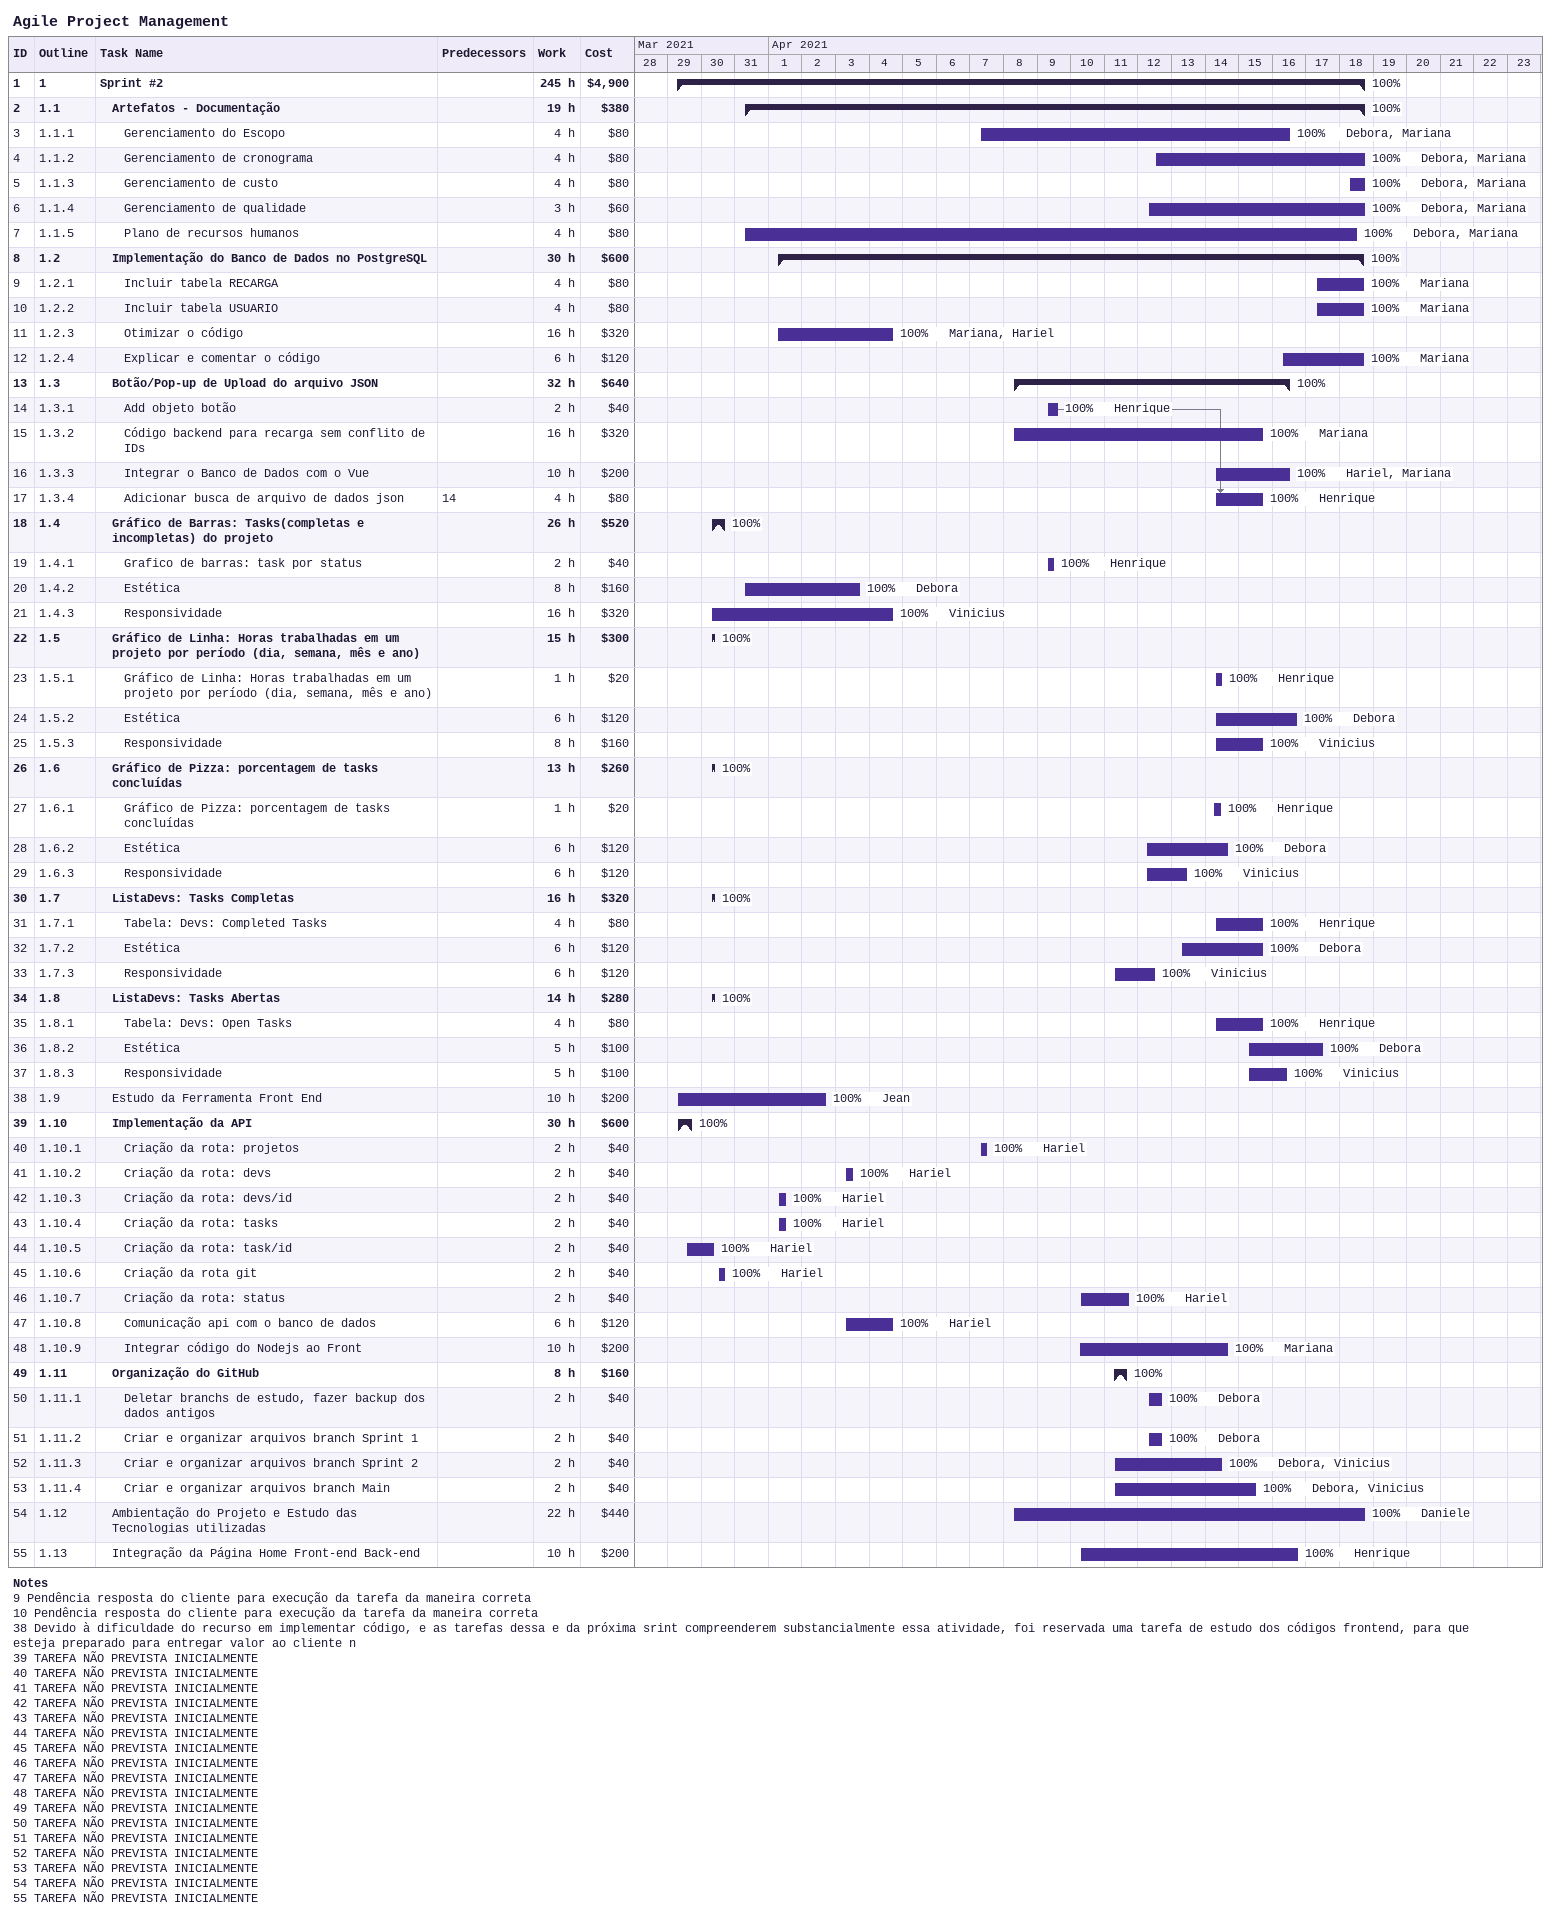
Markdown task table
Agile Project Management

| ID | WBS | Task | Start | Finish | Predecessors | Resources | % complete | Work (h) | Cost ($) |
|---|---|---|---|---|---|---|---|---|---|
| 1 | 1 | **Sprint #2** | 2021-03-29 | 2021-04-18 |  |  | 100 | 245 | 4900 |
| 2 | 1.1 | **Artefatos - Documentação** | 2021-03-31 | 2021-04-18 |  |  | 100 | 19 | 380 |
| 3 | 1.1.1 | Gerenciamento do Escopo | 2021-04-07 | 2021-04-16 |  | Debora, Mariana | 100 | 4 | 80 |
| 4 | 1.1.2 | Gerenciamento de cronograma | 2021-04-12 | 2021-04-18 |  | Debora, Mariana | 100 | 4 | 80 |
| 5 | 1.1.3 | Gerenciamento de custo | 2021-04-18 | 2021-04-18 |  | Debora, Mariana | 100 | 4 | 80 |
| 6 | 1.1.4 | Gerenciamento de qualidade | 2021-04-12 | 2021-04-18 |  | Debora, Mariana | 100 | 3 | 60 |
| 7 | 1.1.5 | Plano de recursos humanos | 2021-03-31 | 2021-04-18 |  | Debora, Mariana | 100 | 4 | 80 |
| 8 | 1.2 | **Implementação do Banco de Dados no PostgreSQL** | 2021-04-01 | 2021-04-18 |  |  | 100 | 30 | 600 |
| 9 | 1.2.1 | Incluir tabela RECARGA | 2021-04-17 | 2021-04-18 |  | Mariana | 100 | 4 | 80 |
| 10 | 1.2.2 | Incluir tabela USUARIO | 2021-04-17 | 2021-04-18 |  | Mariana | 100 | 4 | 80 |
| 11 | 1.2.3 | Otimizar o código | 2021-04-01 | 2021-04-04 |  | Mariana, Hariel | 100 | 16 | 320 |
| 12 | 1.2.4 | Explicar e comentar o código | 2021-04-16 | 2021-04-18 |  | Mariana | 100 | 6 | 120 |
| 13 | 1.3 | **Botão/Pop-up de Upload do arquivo JSON** | 2021-04-08 | 2021-04-16 |  |  | 100 | 32 | 640 |
| 14 | 1.3.1 | Add objeto botão | 2021-04-09 | 2021-04-09 |  | Henrique | 100 | 2 | 40 |
| 15 | 1.3.2 | Código backend para recarga sem conflito de IDs | 2021-04-08 | 2021-04-15 |  | Mariana | 100 | 16 | 320 |
| 16 | 1.3.3 | Integrar o Banco de Dados com o Vue | 2021-04-14 | 2021-04-16 |  | Hariel, Mariana | 100 | 10 | 200 |
| 17 | 1.3.4 | Adicionar busca de arquivo de dados json | 2021-04-14 | 2021-04-15 | 14 | Henrique | 100 | 4 | 80 |
| 18 | 1.4 | **Gráfico de Barras: Tasks(completas e incompletas) do projeto** | 2021-03-30 | 2021-03-30 |  |  | 100 | 26 | 520 |
| 19 | 1.4.1 | Grafico de barras: task por status | 2021-04-09 | 2021-04-09 |  | Henrique | 100 | 2 | 40 |
| 20 | 1.4.2 | Estética | 2021-03-31 | 2021-04-03 |  | Debora | 100 | 8 | 160 |
| 21 | 1.4.3 | Responsividade | 2021-03-30 | 2021-04-04 |  | Vinicius | 100 | 16 | 320 |
| 22 | 1.5 | **Gráfico de Linha: Horas trabalhadas em um projeto por período (dia, semana, mês e ano)** | 2021-03-30 | 2021-03-30 |  |  | 100 | 15 | 300 |
| 23 | 1.5.1 | Gráfico de Linha: Horas trabalhadas em um projeto por período (dia, semana, mês e ano) | 2021-04-14 | 2021-04-14 |  | Henrique | 100 | 1 | 20 |
| 24 | 1.5.2 | Estética | 2021-04-14 | 2021-04-16 |  | Debora | 100 | 6 | 120 |
| 25 | 1.5.3 | Responsividade | 2021-04-14 | 2021-04-15 |  | Vinicius | 100 | 8 | 160 |
| 26 | 1.6 | **Gráfico de Pizza: porcentagem de tasks concluídas** | 2021-03-30 | 2021-03-30 |  |  | 100 | 13 | 260 |
| 27 | 1.6.1 | Gráfico de Pizza: porcentagem de tasks concluídas | 2021-04-14 | 2021-04-14 |  | Henrique | 100 | 1 | 20 |
| 28 | 1.6.2 | Estética | 2021-04-12 | 2021-04-14 |  | Debora | 100 | 6 | 120 |
| 29 | 1.6.3 | Responsividade | 2021-04-12 | 2021-04-13 |  | Vinicius | 100 | 6 | 120 |
| 30 | 1.7 | **ListaDevs: Tasks Completas** | 2021-03-30 | 2021-03-30 |  |  | 100 | 16 | 320 |
| 31 | 1.7.1 | Tabela: Devs: Completed Tasks | 2021-04-14 | 2021-04-15 |  | Henrique | 100 | 4 | 80 |
| 32 | 1.7.2 | Estética | 2021-04-13 | 2021-04-15 |  | Debora | 100 | 6 | 120 |
| 33 | 1.7.3 | Responsividade | 2021-04-11 | 2021-04-12 |  | Vinicius | 100 | 6 | 120 |
| 34 | 1.8 | **ListaDevs: Tasks Abertas** | 2021-03-30 | 2021-03-30 |  |  | 100 | 14 | 280 |
| 35 | 1.8.1 | Tabela: Devs: Open Tasks | 2021-04-14 | 2021-04-15 |  | Henrique | 100 | 4 | 80 |
| 36 | 1.8.2 | Estética | 2021-04-15 | 2021-04-17 |  | Debora | 100 | 5 | 100 |
| 37 | 1.8.3 | Responsividade | 2021-04-15 | 2021-04-16 |  | Vinicius | 100 | 5 | 100 |
| 38 | 1.9 | Estudo da Ferramenta Front End | 2021-03-29 | 2021-04-02 |  | Jean | 100 | 10 | 200 |
| 39 | 1.10 | **Implementação da API** | 2021-03-29 | 2021-03-29 |  |  | 100 | 30 | 600 |
| 40 | 1.10.1 | Criação da rota: projetos | 2021-04-07 | 2021-04-07 |  | Hariel | 100 | 2 | 40 |
| 41 | 1.10.2 | Criação da rota: devs | 2021-04-03 | 2021-04-03 |  | Hariel | 100 | 2 | 40 |
| 42 | 1.10.3 | Criação da rota: devs/id | 2021-04-01 | 2021-04-01 |  | Hariel | 100 | 2 | 40 |
| 43 | 1.10.4 | Criação da rota: tasks | 2021-04-01 | 2021-04-01 |  | Hariel | 100 | 2 | 40 |
| 44 | 1.10.5 | Criação da rota: task/id | 2021-03-29 | 2021-03-30 |  | Hariel | 100 | 2 | 40 |
| 45 | 1.10.6 | Criação da rota git | 2021-03-30 | 2021-03-30 |  | Hariel | 100 | 2 | 40 |
| 46 | 1.10.7 | Criação da rota: status | 2021-04-10 | 2021-04-11 |  | Hariel | 100 | 2 | 40 |
| 47 | 1.10.8 | Comunicação api com o banco de dados | 2021-04-03 | 2021-04-04 |  | Hariel | 100 | 6 | 120 |
| 48 | 1.10.9 | Integrar código do Nodejs ao Front | 2021-04-10 | 2021-04-14 |  | Mariana | 100 | 10 | 200 |
| 49 | 1.11 | **Organização do GitHub** | 2021-04-11 | 2021-04-11 |  |  | 100 | 8 | 160 |
| 50 | 1.11.1 | Deletar branchs de estudo, fazer backup dos dados antigos | 2021-04-12 | 2021-04-12 |  | Debora | 100 | 2 | 40 |
| 51 | 1.11.2 | Criar e organizar arquivos branch Sprint 1 | 2021-04-12 | 2021-04-12 |  | Debora | 100 | 2 | 40 |
| 52 | 1.11.3 | Criar e organizar arquivos branch Sprint 2 | 2021-04-11 | 2021-04-14 |  | Debora, Vinicius | 100 | 2 | 40 |
| 53 | 1.11.4 | Criar e organizar arquivos branch Main | 2021-04-11 | 2021-04-15 |  | Debora, Vinicius | 100 | 2 | 40 |
| 54 | 1.12 | Ambientação do Projeto e Estudo das Tecnologias utilizadas | 2021-04-08 | 2021-04-18 |  | Daniele | 100 | 22 | 440 |
| 55 | 1.13 | Integração da Página Home Front-end Back-end | 2021-04-10 | 2021-04-16 |  | Henrique | 100 | 10 | 200 |

Notes
- 9: Pendência resposta do cliente para execução da tarefa da maneira correta
- 10: Pendência resposta do cliente para execução da tarefa da maneira correta
- 38: Devido à dificuldade do recurso em implementar código, e as tarefas dessa e da próxima srint compreenderem substancialmente essa atividade, foi reservada uma tarefa de estudo dos códigos frontend, para que esteja preparado para entregar valor ao cliente n
- 39: TAREFA NÃO PREVISTA INICIALMENTE
- 40: TAREFA NÃO PREVISTA INICIALMENTE
- 41: TAREFA NÃO PREVISTA INICIALMENTE
- 42: TAREFA NÃO PREVISTA INICIALMENTE
- 43: TAREFA NÃO PREVISTA INICIALMENTE
- 44: TAREFA NÃO PREVISTA INICIALMENTE
- 45: TAREFA NÃO PREVISTA INICIALMENTE
- 46: TAREFA NÃO PREVISTA INICIALMENTE
- 47: TAREFA NÃO PREVISTA INICIALMENTE
- 48: TAREFA NÃO PREVISTA INICIALMENTE
- 49: TAREFA NÃO PREVISTA INICIALMENTE
- 50: TAREFA NÃO PREVISTA INICIALMENTE
- 51: TAREFA NÃO PREVISTA INICIALMENTE
- 52: TAREFA NÃO PREVISTA INICIALMENTE
- 53: TAREFA NÃO PREVISTA INICIALMENTE
- 54: TAREFA NÃO PREVISTA INICIALMENTE
- 55: TAREFA NÃO PREVISTA INICIALMENTE
